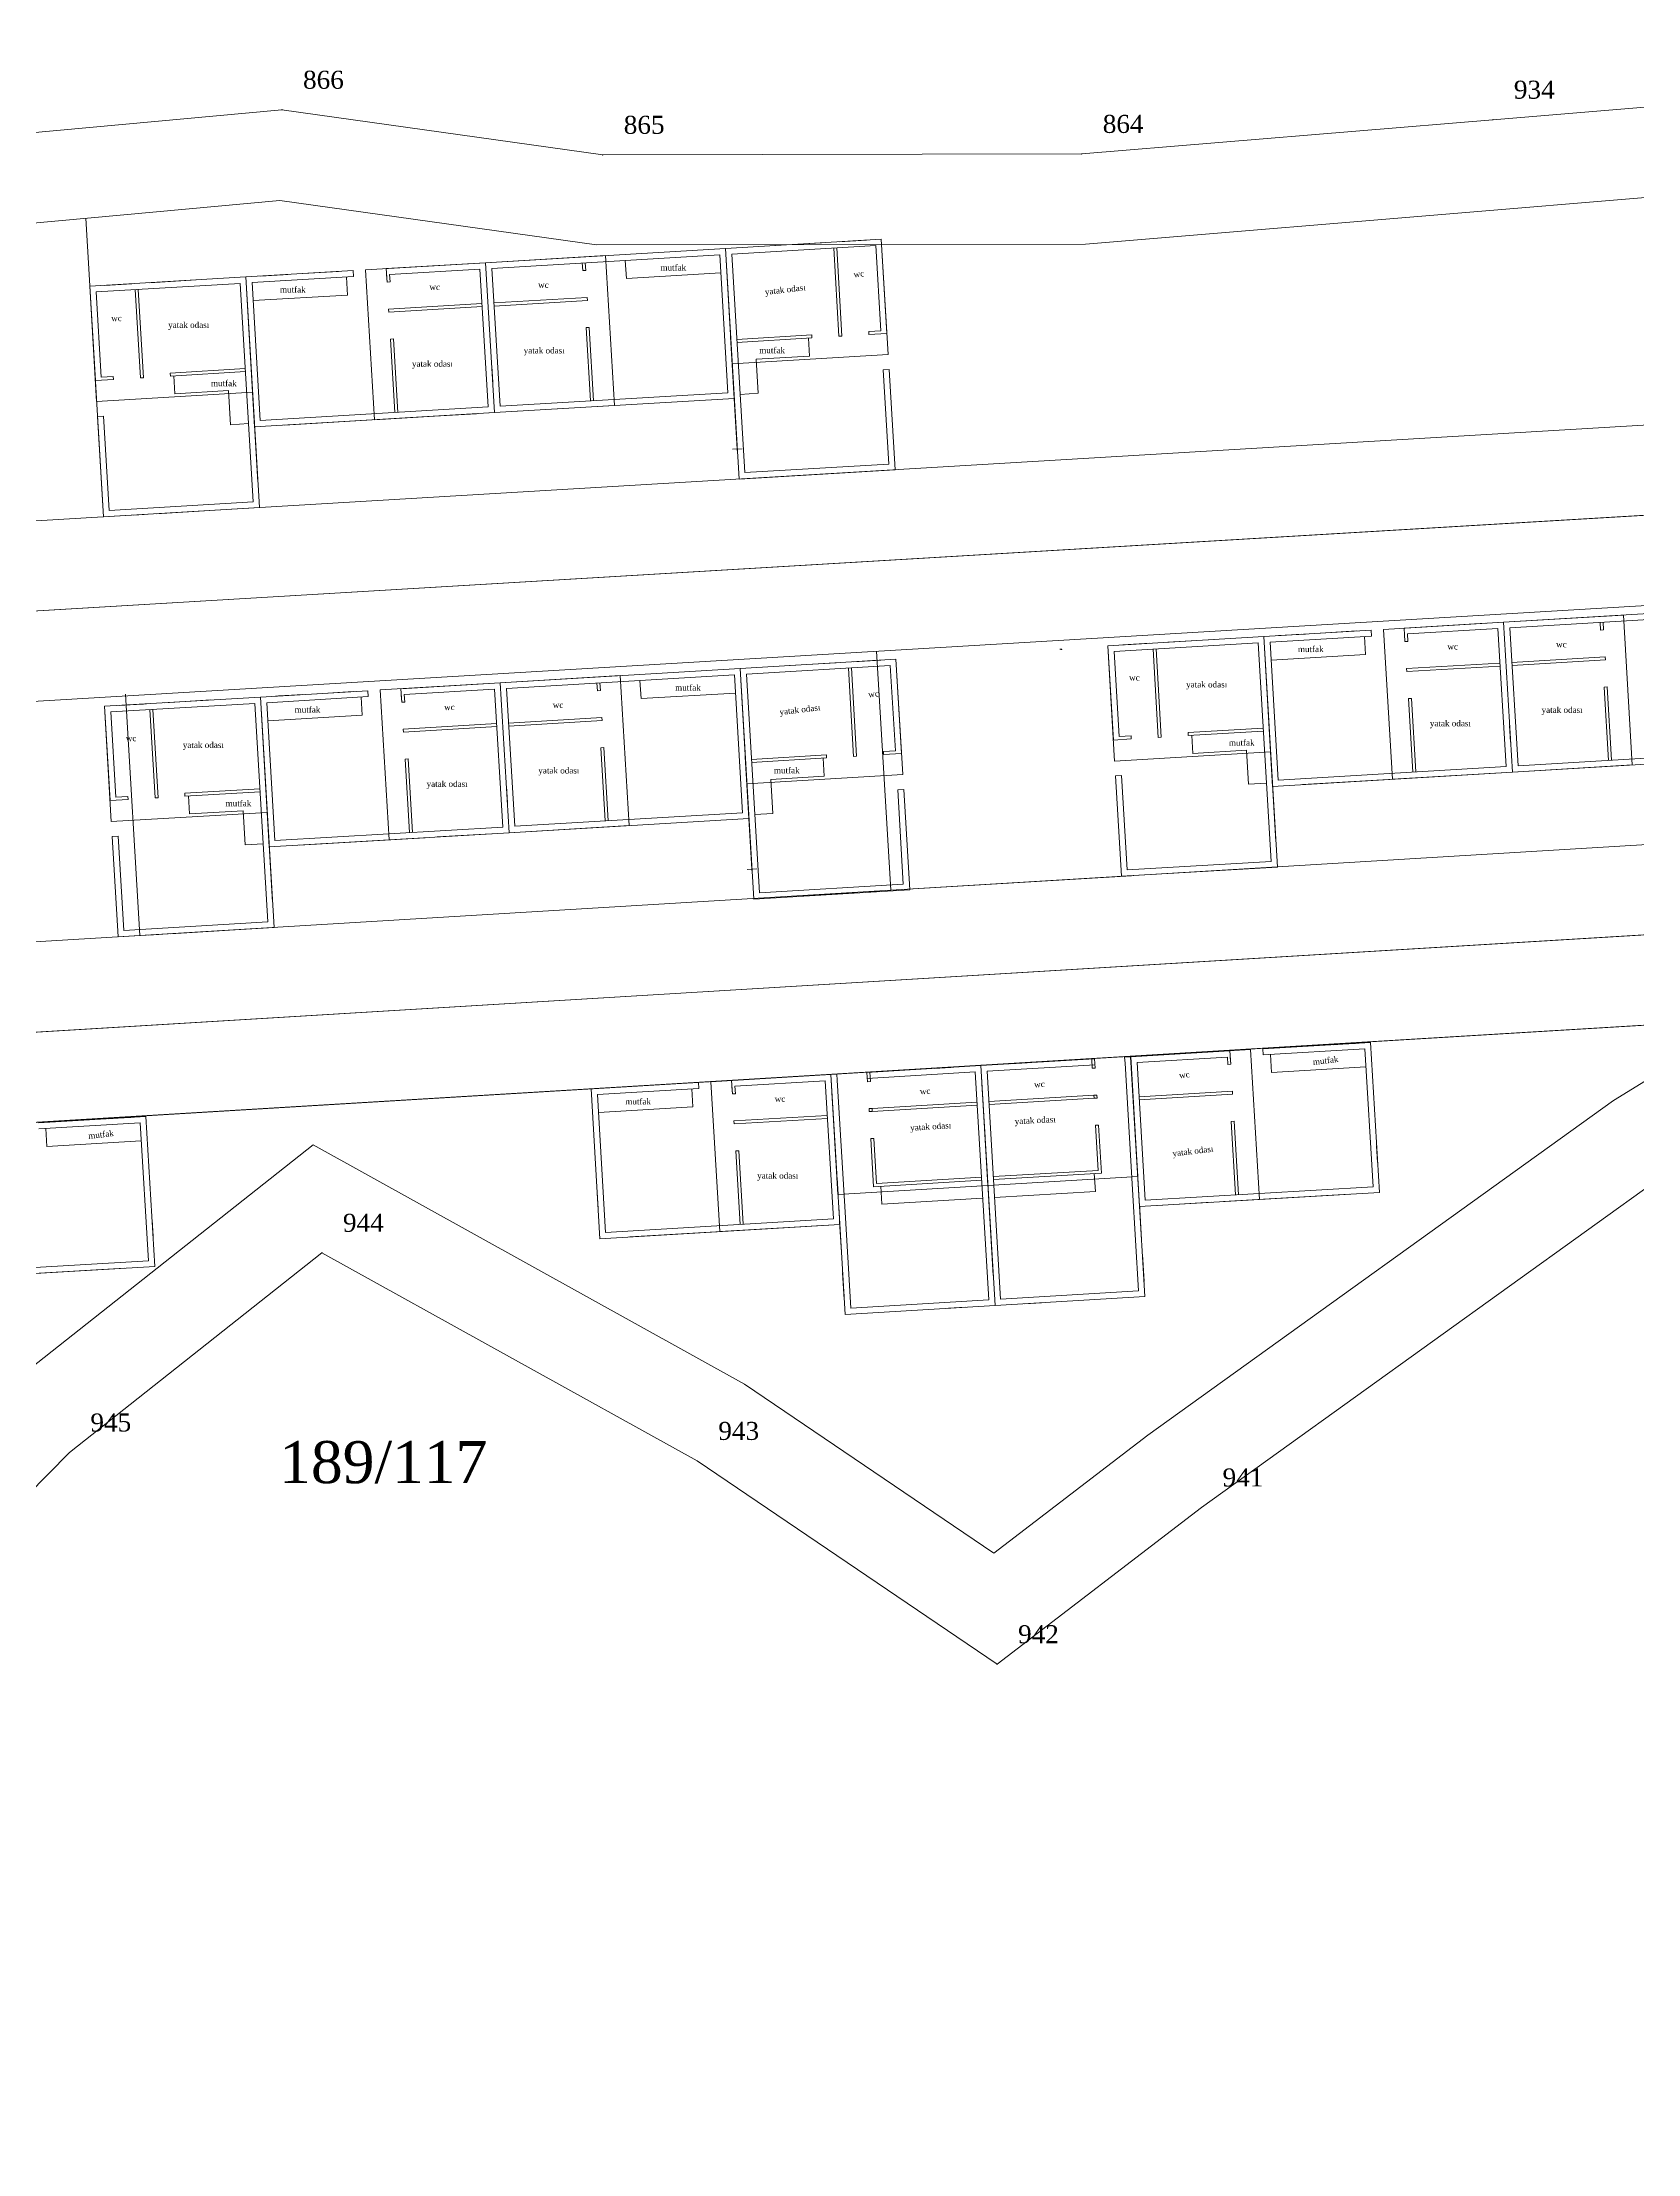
# Model space of a CAD drawing. Header units: metres. Extents: x 566281 to 566551, y 4178515 to 4178592.
# Drawn here: x 566454.5 to 566507.6, y 4178520.4 to 4178590.7 of the extents above; entities that cross this region are included whole.
import ezdxf

# ---------------------------------------------------------------- set-up
doc = ezdxf.new("R2010")
doc.units = ezdxf.units.M
doc.layers.get('0').update_dxf_attribs({"color": 5, "lineweight": 0})
for name, color, linetype, lineweight in [('ADA_SINIR', 5, 'Continuous', 0), ('ASMAKAT', 30, 'Continuous', 0), ('BINA_115', 1, 'Continuous', 0), ('CEKME_MESAFESI', 2, 'Continuous', 0), ('DUVAR', 18, 'Continuous', 0), ('KOTA', 1, 'Continuous', 0), ('KUZEY_CEKME_117', 4, 'Continuous', 0), ('NOKTA', 7, 'Continuous', 0), ('NOKTA_NO', 8, 'Continuous', 0), ('PARSEL_BOLME', 1, 'Continuous', 0), ('PARSEL_NO', 6, 'Continuous', 0), ('PARSEL_SINIR', 3, 'Continuous', 0), ('TASLAK_DUVAR', 7, 'Continuous', 0), ('TASLAK_KAPI', 1, 'Continuous', 0), ('TASLAK_PENCERE', 3, 'Continuous', 0), ('TEZGAH', 157, 'Continuous', 0), ('YAPI_YAKLASMA_117', 2, 'Continuous', 0), ('YAZI', 132, 'Continuous', 0)]:
    doc.layers.add(name, color=color, linetype=linetype, lineweight=lineweight)
doc.styles.get("Standard").update_dxf_attribs({"font": 'times.ttf'})

msp = doc.modelspace()

# ---------------------------------------------------------------- linework, layer by layer
for p, q in [((566480.842, 4178583.867), (566481.017, 4178580.928)), ((566480.942, 4178583.873), (566481.116, 4178580.934)), ((566457.58, 4178582.483), (566457.754, 4178579.544)), ((566457.68, 4178582.489), (566457.854, 4178579.55)), ((566480.112, 4178580.974), (566480.118, 4178580.874)), ((566482.009, 4178581.087), (566482.015, 4178580.987)), ((566456.85, 4178579.591), (566456.856, 4178579.491)), ((566458.747, 4178579.704), (566458.753, 4178579.604)), ((566491.476, 4178570.513), (566491.65, 4178567.574)), ((566491.575, 4178570.519), (566491.75, 4178567.58)), ((566481.33, 4178569.879), (566481.504, 4178566.94)), ((566481.429, 4178569.885), (566481.604, 4178566.946)), ((566458.068, 4178568.496), (566458.242, 4178565.557)), ((566458.167, 4178568.502), (566458.342, 4178565.563)), ((566490.746, 4178567.62), (566490.752, 4178567.521)), ((566492.643, 4178567.733), (566492.649, 4178567.633)), ((566480.6, 4178566.987), (566480.606, 4178566.887)), ((566482.497, 4178567.1), (566482.503, 4178567)), ((566457.338, 4178565.603), (566457.344, 4178565.504)), ((566459.235, 4178565.716), (566459.24, 4178565.616))]:
    msp.add_line(p, q)
for points in [[(566477.615, 4178580.826, 0), (566480.112, 4178580.974, 0)], [(566482.009, 4178581.087, 0), (566482.408, 4178581.111, 0)], [(566477.621, 4178580.726, 0), (566480.118, 4178580.874, 0)], [(566456.85, 4178579.591, 0), (566456.451, 4178579.567, 0)], [(566461.244, 4178579.852, 0), (566458.747, 4178579.704, 0)], [(566461.25, 4178579.752, 0), (566458.753, 4178579.604, 0)], [(566482.485, 4178579.813, 0), (566482.685, 4178579.825, 0)], [(566456.528, 4178578.269, 0), (566456.328, 4178578.257, 0)], [(566490.746, 4178567.62, 0), (566490.347, 4178567.597, 0)], [(566495.14, 4178567.882, 0), (566492.643, 4178567.733, 0)], [(566495.146, 4178567.782, 0), (566492.649, 4178567.633, 0)], [(566478.103, 4178566.838, 0), (566480.6, 4178566.987, 0)], [(566482.497, 4178567.1, 0), (566482.896, 4178567.123, 0)], [(566478.109, 4178566.738, 0), (566480.606, 4178566.887, 0)], [(566490.424, 4178566.299, 0), (566490.224, 4178566.287, 0)], [(566457.338, 4178565.603, 0), (566456.939, 4178565.58, 0)], [(566461.732, 4178565.865, 0), (566459.235, 4178565.716, 0)], [(566461.738, 4178565.765, 0), (566459.24, 4178565.616, 0)], [(566482.973, 4178565.826, 0), (566483.173, 4178565.838, 0)], [(566457.016, 4178564.282, 0), (566456.816, 4178564.27, 0)]]:
    msp.add_polyline3d(points)
at = {"layer": 'ADA_SINIR'}
msp.add_polyline3d([(566448.56, 4178587.19, 0), (566462.47, 4178588.47, 0), (566473.15, 4178586.97, 0), (566489.1, 4178587, 0), (566502.79, 4178588.14, 0), (566517.43, 4178589.36, 0), (566526.71, 4178590.24, 0), (566541.99, 4178590.72, 0), (566544.13, 4178583.49, 0), (566549.08, 4178577.42, 0), (566542.44, 4178573.64, 0), (566526.94, 4178566.45, 0), (566521.31, 4178561.81, 0), (566516.94, 4178558.2, 0), (566508.47, 4178552.98, 0), (566493.09, 4178541.93, 0), (566486.28, 4178536.71, 0), (566476.3, 4178543.48, 0), (566463.8, 4178550.41, 0), (566455.39, 4178543.76, 0), (566446.28, 4178534.52, 0)], dxfattribs=at)
at = {"layer": 'ASMAKAT'}
for points in [[(566482.655, 4178580.323, 0), (566477.463, 4178580.014, 0), (566477.235, 4178583.853, 0), (566482.427, 4178584.162, 0), (566482.655, 4178580.323, 0)], [(566482.655, 4178580.323, 0), (566477.463, 4178580.014, 0), (566477.235, 4178583.853, 0), (566482.427, 4178584.162, 0), (566482.655, 4178580.323, 0)], [(566465.553, 4178578.149, 0), (566469.546, 4178578.387, 0), (566469.249, 4178583.378, 0), (566465.256, 4178583.14, 0), (566465.553, 4178578.149, 0)], [(566469.546, 4178578.387, 0), (566473.539, 4178578.624, 0), (566473.242, 4178583.615, 0), (566469.249, 4178583.378, 0), (566469.546, 4178578.387, 0)], [(566456.299, 4178578.756, 0), (566461.491, 4178579.065, 0), (566461.263, 4178582.903, 0), (566456.071, 4178582.594, 0), (566456.299, 4178578.756, 0)], [(566456.299, 4178578.756, 0), (566461.491, 4178579.065, 0), (566461.263, 4178582.903, 0), (566456.071, 4178582.594, 0), (566456.299, 4178578.756, 0)], [(566499.449, 4178566.179, 0), (566503.442, 4178566.416, 0), (566503.145, 4178571.407, 0), (566499.152, 4178571.17, 0), (566499.449, 4178566.179, 0)], [(566503.442, 4178566.416, 0), (566507.434, 4178566.654, 0), (566507.138, 4178571.645, 0), (566503.145, 4178571.407, 0), (566503.442, 4178566.416, 0)], [(566490.195, 4178566.785, 0), (566495.387, 4178567.094, 0), (566495.159, 4178570.932, 0), (566489.966, 4178570.624, 0), (566490.195, 4178566.785, 0)], [(566490.195, 4178566.785, 0), (566495.387, 4178567.094, 0), (566495.159, 4178570.932, 0), (566489.966, 4178570.624, 0), (566490.195, 4178566.785, 0)], [(566483.143, 4178566.336, 0), (566477.951, 4178566.027, 0), (566477.722, 4178569.865, 0), (566482.915, 4178570.174, 0), (566483.143, 4178566.336, 0)], [(566483.143, 4178566.336, 0), (566477.951, 4178566.027, 0), (566477.722, 4178569.865, 0), (566482.915, 4178570.174, 0), (566483.143, 4178566.336, 0)], [(566466.04, 4178564.162, 0), (566470.033, 4178564.399, 0), (566469.737, 4178569.39, 0), (566465.744, 4178569.153, 0), (566466.04, 4178564.162, 0)], [(566470.033, 4178564.399, 0), (566474.026, 4178564.637, 0), (566473.73, 4178569.628, 0), (566469.737, 4178569.39, 0), (566470.033, 4178564.399, 0)], [(566456.787, 4178564.769, 0), (566461.979, 4178565.077, 0), (566461.751, 4178568.916, 0), (566456.558, 4178568.607, 0), (566456.787, 4178564.769, 0)], [(566456.787, 4178564.769, 0), (566461.979, 4178565.077, 0), (566461.751, 4178568.916, 0), (566456.558, 4178568.607, 0), (566456.787, 4178564.769, 0)], [(566495.019, 4178552.186, 0), (566491.026, 4178551.948, 0), (566490.729, 4178556.939, 0), (566494.722, 4178557.177, 0), (566495.019, 4178552.186, 0)], [(566477.051, 4178551.117, 0), (566481.044, 4178551.355, 0), (566480.747, 4178556.346, 0), (566476.754, 4178556.108, 0), (566477.051, 4178551.117, 0)]]:
    msp.add_polyline3d(points, close=True, dxfattribs=at)
for points in [[(566481.945, 4178556.417, 0), (566485.738, 4178556.643, 0), (566485.976, 4178552.65, 0), (566485.976, 4178552.65, 0), (566480.984, 4178552.353, 0), (566480.747, 4178556.346, 0), (566480.947, 4178556.358, 0)], [(566489.531, 4178556.868, 0), (566485.738, 4178556.643, 0), (566485.976, 4178552.65, 0), (566485.976, 4178552.65, 0), (566490.967, 4178552.947, 0), (566490.729, 4178556.939, 0), (566490.53, 4178556.928, 0)]]:
    msp.add_polyline3d(points, dxfattribs=at)
at = {"layer": 'BINA_115'}
for p, q in [((566477.235, 4178583.853), (566482.427, 4178584.162)), ((566477.691, 4178576.176), (566477.235, 4178583.853)), ((566461.263, 4178582.903), (566456.071, 4178582.594)), ((566461.719, 4178575.226), (566461.263, 4178582.903)), ((566482.884, 4178576.485), (566477.691, 4178576.176)), ((566456.527, 4178574.918), (566461.719, 4178575.226)), ((566495.159, 4178570.932), (566489.966, 4178570.624)), ((566495.615, 4178563.256), (566495.159, 4178570.932)), ((566477.722, 4178569.865), (566482.915, 4178570.174)), ((566478.179, 4178562.189), (566477.722, 4178569.865)), ((566461.751, 4178568.916), (566456.558, 4178568.607)), ((566462.207, 4178561.239), (566461.751, 4178568.916)), ((566490.423, 4178562.947), (566495.615, 4178563.256)), ((566483.371, 4178562.498), (566478.179, 4178562.189)), ((566457.015, 4178560.93), (566462.207, 4178561.239))]:
    msp.add_line(p, q, dxfattribs=at)
for points in [[(566465.942, 4178583.181, 0), (566469.249, 4178583.378, 0), (566469.546, 4178578.387, 0), (566461.56, 4178577.912, 0), (566461.56, 4178577.912, 0), (566461.263, 4178582.903, 0), (566464.844, 4178583.116, 0)], [(566499.837, 4178571.211, 0), (566503.145, 4178571.407, 0), (566503.442, 4178566.416, 0), (566495.456, 4178565.941, 0), (566495.456, 4178565.941, 0), (566495.159, 4178570.932, 0), (566498.739, 4178571.145, 0)], [(566466.429, 4178569.194, 0), (566469.737, 4178569.39, 0), (566470.033, 4178564.399, 0), (566462.048, 4178563.924, 0), (566462.048, 4178563.924, 0), (566461.751, 4178568.916, 0), (566465.331, 4178569.128, 0)], [(566494.037, 4178557.136, 0), (566490.729, 4178556.939, 0), (566491.026, 4178551.948, 0), (566499.012, 4178552.423, 0), (566499.012, 4178552.423, 0), (566498.715, 4178557.414, 0), (566495.135, 4178557.201, 0)], [(566477.44, 4178556.149, 0), (566480.747, 4178556.346, 0), (566481.044, 4178551.355, 0), (566473.058, 4178550.88, 0), (566473.058, 4178550.88, 0), (566472.761, 4178555.871, 0), (566476.342, 4178556.084, 0)], [(566480.947, 4178556.358, 0), (566480.747, 4178556.346, 0), (566480.944, 4178553.039, 0)], [(566481.009, 4178551.94, 0), (566481.222, 4178548.36, 0), (566486.213, 4178548.657, 0), (566486.213, 4178548.657, 0), (566485.738, 4178556.643, 0), (566481.945, 4178556.417, 0)], [(566490.991, 4178552.534, 0), (566491.204, 4178548.954, 0), (566486.213, 4178548.657, 0), (566486.213, 4178548.657, 0), (566485.738, 4178556.643, 0), (566489.531, 4178556.868, 0)], [(566490.53, 4178556.928, 0), (566490.729, 4178556.939, 0), (566490.926, 4178553.632, 0)], [(566453.259, 4178554.672, 0), (566449.951, 4178554.475, 0), (566450.248, 4178549.484, 0), (566458.234, 4178549.959, 0), (566458.234, 4178549.959, 0), (566457.937, 4178554.95, 0), (566454.357, 4178554.737, 0)]]:
    msp.add_polyline3d(points, dxfattribs=at)
at = {"layer": 'CEKME_MESAFESI'}
for points in [[(566405.46, 4178580.039, 0), (566424.141, 4178582.117, 0), (566434.228, 4178583.787, 0), (566448.74, 4178584.194, 0), (566462.398, 4178585.451, 0), (566472.943, 4178583.97, 0), (566489.228, 4178584, 0), (566502.828, 4178585.133, 0), (566517.699, 4178586.372, 0), (566526.9, 4178587.244, 0), (566539.77, 4178587.649, 0), (566541.424, 4178582.061, 0), (566543.051, 4178580.067, 0), (566410.996, 4178572.213, 0), (566408.07, 4178575.151, 0), (566403.702, 4178579.941, 0), (566405.46, 4178580.039, 0)], [(566423.513, 4178558.906, 0), (566420.175, 4178562.975, 0), (566416.635, 4178566.538, 0), (566529.75, 4178573.265, 0), (566524.255, 4178570.716, 0), (566516.762, 4178564.541, 0), (566423.513, 4178558.906, 0)], [(566486.173, 4178540.408, 0), (566477.873, 4178546.038, 0), (566463.507, 4178554.003, 0), (566453.384, 4178545.998, 0), (566444.079, 4178536.561, 0), (566436.572, 4178527.953, 0), (566438.662, 4178531.803, 0), (566437.223, 4178538.834, 0), (566432.751, 4178547.629, 0), (566428.205, 4178553.178, 0), (566511.213, 4178558.194, 0), (566506.806, 4178555.478, 0), (566491.302, 4178544.339, 0), (566486.173, 4178540.408, 0)]]:
    msp.add_polyline3d(points, close=True, dxfattribs=at)
at = {"layer": 'DUVAR'}
for p, q in [((566464.844, 4178583.116), (566464.855, 4178582.916)), ((566465.942, 4178583.181), (566465.968, 4178582.732)), ((566472.468, 4178583.369), (566472.483, 4178583.114)), ((566472.583, 4178583.12), (566472.483, 4178583.114)), ((566472.568, 4178583.375), (566472.583, 4178583.12)), ((566473.901, 4178583.454), (566473.937, 4178582.849)), ((566464.62, 4178582.902), (566464.655, 4178582.303)), ((566465.953, 4178582.981), (566465.968, 4178582.732)), ((566465.968, 4178582.732), (566466.068, 4178582.738)), ((566466.053, 4178582.987), (566466.068, 4178582.738)), ((566477.083, 4178583.037), (566473.937, 4178582.849)), ((566461.51, 4178582.116), (566464.655, 4178582.303)), ((566466.022, 4178581.834), (566469.129, 4178582.019)), ((566466.022, 4178581.834), (566466.028, 4178581.734)), ((566466.028, 4178581.734), (566469.135, 4178581.919)), ((566472.636, 4178582.222), (566469.529, 4178582.037)), ((566472.642, 4178582.122), (566469.535, 4178581.937)), ((566472.636, 4178582.222), (566472.642, 4178582.122)), ((566472.696, 4178581.223), (566472.596, 4178581.217)), ((566472.596, 4178581.217), (566472.741, 4178578.777)), ((566472.696, 4178581.223), (566472.841, 4178578.783)), ((566482.614, 4178581.023), (566482.015, 4178580.987)), ((566466.081, 4178580.836), (566466.181, 4178580.842)), ((566466.081, 4178580.836), (566466.227, 4178578.39)), ((566466.181, 4178580.842), (566466.326, 4178578.395)), ((566481.116, 4178580.934), (566481.017, 4178580.928)), ((566481.116, 4178580.934), (566481.017, 4178580.928)), ((566457.754, 4178579.544), (566457.854, 4178579.55)), ((566457.754, 4178579.544), (566457.854, 4178579.55)), ((566456.257, 4178579.455), (566456.856, 4178579.491)), ((566498.739, 4178571.145), (566498.751, 4178570.946)), ((566499.837, 4178571.211), (566499.864, 4178570.762)), ((566506.364, 4178571.398), (566506.379, 4178571.144)), ((566506.479, 4178571.149), (566506.379, 4178571.144)), ((566506.464, 4178571.404), (566506.479, 4178571.149)), ((566498.516, 4178570.932), (566498.551, 4178570.333)), ((566499.849, 4178571.011), (566499.864, 4178570.762)), ((566499.864, 4178570.762), (566499.964, 4178570.768)), ((566499.949, 4178571.017), (566499.964, 4178570.768)), ((566495.406, 4178570.146), (566498.551, 4178570.333)), ((566499.918, 4178569.864), (566503.025, 4178570.048)), ((566499.918, 4178569.864), (566499.924, 4178569.764)), ((566499.924, 4178569.764), (566503.031, 4178569.949)), ((566506.532, 4178570.251), (566503.425, 4178570.066)), ((566506.538, 4178570.151), (566503.431, 4178569.966)), ((566506.532, 4178570.251), (566506.538, 4178570.151)), ((566465.331, 4178569.128), (566465.343, 4178568.929)), ((566466.429, 4178569.194), (566466.456, 4178568.745)), ((566472.956, 4178569.382), (566472.971, 4178569.127)), ((566473.071, 4178569.133), (566472.971, 4178569.127)), ((566473.055, 4178569.387), (566473.071, 4178569.133)), ((566474.389, 4178569.467), (566474.425, 4178568.862)), ((566477.571, 4178569.049), (566474.425, 4178568.862)), ((566506.592, 4178569.253), (566506.492, 4178569.247)), ((566506.492, 4178569.247), (566506.637, 4178566.807)), ((566506.592, 4178569.253), (566506.737, 4178566.813)), ((566461.998, 4178568.129), (566465.143, 4178568.316)), ((566465.108, 4178568.915), (566465.143, 4178568.316)), ((566466.441, 4178568.994), (566466.456, 4178568.745)), ((566466.456, 4178568.745), (566466.556, 4178568.751)), ((566466.541, 4178569), (566466.556, 4178568.751)), ((566499.977, 4178568.865), (566500.077, 4178568.871)), ((566499.977, 4178568.865), (566500.122, 4178566.419)), ((566500.077, 4178568.871), (566500.222, 4178566.425)), ((566466.509, 4178567.847), (566469.617, 4178568.032)), ((566466.509, 4178567.847), (566466.515, 4178567.747)), ((566466.515, 4178567.747), (566469.623, 4178567.932)), ((566473.124, 4178568.234), (566470.017, 4178568.049)), ((566473.13, 4178568.134), (566470.023, 4178567.949)), ((566473.124, 4178568.234), (566473.13, 4178568.134)), ((566473.184, 4178567.236), (566473.084, 4178567.23)), ((566473.084, 4178567.23), (566473.229, 4178564.79)), ((566473.184, 4178567.236), (566473.329, 4178564.796)), ((566481.604, 4178566.946), (566481.504, 4178566.94)), ((566481.604, 4178566.946), (566481.504, 4178566.94)), ((566483.102, 4178567.035), (566482.503, 4178567)), ((566490.153, 4178567.485), (566490.752, 4178567.521)), ((566491.65, 4178567.574), (566491.75, 4178567.58)), ((566491.65, 4178567.574), (566491.75, 4178567.58)), ((566466.569, 4178566.848), (566466.669, 4178566.854)), ((566466.569, 4178566.848), (566466.714, 4178564.402)), ((566466.669, 4178566.854), (566466.814, 4178564.408)), ((566456.745, 4178565.468), (566457.344, 4178565.504)), ((566458.242, 4178565.557), (566458.342, 4178565.563)), ((566458.242, 4178565.557), (566458.342, 4178565.563)), ((566494.037, 4178557.136), (566494.063, 4178556.687)), ((566495.135, 4178557.201), (566495.147, 4178557.002)), ((566480.959, 4178556.158), (566480.947, 4178556.358)), ((566481.963, 4178556.108), (566481.945, 4178556.417)), ((566482.045, 4178556.423), (566482.063, 4178556.114)), ((566489.432, 4178556.862), (566489.45, 4178556.553)), ((566489.45, 4178556.553), (566489.55, 4178556.559)), ((566489.55, 4178556.559), (566489.531, 4178556.868)), ((566490.542, 4178556.728), (566490.53, 4178556.928)), ((566493.949, 4178556.93), (566493.963, 4178556.682)), ((566494.063, 4178556.687), (566493.963, 4178556.682)), ((566494.048, 4178556.936), (566494.063, 4178556.687)), ((566495.382, 4178557.016), (566495.418, 4178556.417)), ((566498.563, 4178556.604), (566495.418, 4178556.417)), ((566476.118, 4178555.87), (566476.154, 4178555.271)), ((566476.342, 4178556.084), (566476.354, 4178555.884)), ((566477.44, 4178556.149), (566477.466, 4178555.7)), ((566477.452, 4178555.949), (566477.466, 4178555.7)), ((566477.466, 4178555.7), (566477.566, 4178555.706)), ((566477.551, 4178555.955), (566477.566, 4178555.706)), ((566482.063, 4178556.114), (566481.963, 4178556.108)), ((566489.503, 4178555.655), (566486.01, 4178555.447)), ((566489.503, 4178555.655), (566489.603, 4178555.661)), ((566489.503, 4178555.655), (566489.509, 4178555.555)), ((566489.609, 4178555.561), (566489.603, 4178555.661)), ((566494.117, 4178555.789), (566491.009, 4178555.604)), ((566494.123, 4178555.689), (566491.015, 4178555.505)), ((566494.117, 4178555.789), (566494.123, 4178555.689)), ((566473.008, 4178555.084), (566476.154, 4178555.271)), ((566477.52, 4178554.802), (566480.627, 4178554.987)), ((566482.117, 4178555.216), (566482.017, 4178555.21)), ((566482.023, 4178555.11), (566482.017, 4178555.21)), ((566482.123, 4178555.116), (566482.023, 4178555.11)), ((566482.117, 4178555.216), (566485.61, 4178555.423)), ((566482.117, 4178555.216), (566482.123, 4178555.116)), ((566482.123, 4178555.116), (566485.616, 4178555.324)), ((566489.509, 4178555.555), (566486.016, 4178555.347)), ((566489.509, 4178555.555), (566489.609, 4178555.561)), ((566454.604, 4178554.552), (566454.64, 4178553.953)), ((566477.52, 4178554.802), (566477.526, 4178554.702)), ((566477.526, 4178554.702), (566480.633, 4178554.887)), ((566489.663, 4178554.663), (566489.563, 4178554.657)), ((566489.563, 4178554.657), (566489.652, 4178553.156)), ((566489.758, 4178553.062), (566489.663, 4178554.663)), ((566494.176, 4178554.791), (566494.076, 4178554.785)), ((566494.076, 4178554.785), (566494.222, 4178552.339)), ((566494.176, 4178554.791), (566494.322, 4178552.345)), ((566457.785, 4178554.14), (566454.64, 4178553.953)), ((566477.579, 4178553.804), (566477.679, 4178553.81)), ((566477.579, 4178553.804), (566477.725, 4178551.358)), ((566477.679, 4178553.81), (566477.825, 4178551.363)), ((566482.076, 4178554.212), (566482.176, 4178554.217)), ((566482.171, 4178552.611), (566482.076, 4178554.212)), ((566482.176, 4178554.217), (566482.265, 4178552.716)), ((566482.265, 4178552.716), (566485.759, 4178552.924)), ((566489.652, 4178553.156), (566486.158, 4178552.948)), ((566489.758, 4178553.062), (566486.164, 4178552.848)), ((566489.518, 4178553.048), (566489.554, 4178552.449)), ((566482.171, 4178552.611), (566485.765, 4178552.824)), ((566482.411, 4178552.625), (566482.447, 4178552.026)), ((566482.447, 4178552.026), (566485.801, 4178552.225)), ((566489.554, 4178552.449), (566486.2, 4178552.249))]:
    msp.add_line(p, q, dxfattribs=at)
at = {"layer": 'KOTA'}
for p, q in [((566488.367, 4178570.515), (566488.442, 4178570.515)), ((566488.442, 4178570.504), (566488.408, 4178570.504)), ((566488.442, 4178570.515), (566488.442, 4178570.504))]:
    msp.add_line(p, q, dxfattribs=at)
at = {"layer": 'KUZEY_CEKME_117'}
msp.add_line((566428.205, 4178553.178), (566511.213, 4178558.194), dxfattribs=at)
at = {"layer": 'NOKTA'}
for p in [(566462.47, 4178588.47), (566502.79, 4178588.14), (566473.15, 4178586.97), (566489.1, 4178587), (566463.8, 4178550.41), (566455.39, 4178543.76), (566476.3, 4178543.48), (566493.09, 4178541.93), (566486.28, 4178536.71)]:
    msp.add_point(p, dxfattribs=at)
at = {"layer": 'PARSEL_BOLME'}
for p, q in [((566407.16, 4178568.98), (566549.08, 4178577.42)), ((566419.7, 4178555.67), (566521.31, 4178561.81))]:
    msp.add_line(p, q, dxfattribs=at)
at = {"layer": 'PARSEL_SINIR'}
for points in [[(566396.58, 4178580.33, 0), (566400.39, 4178582.76, 0), (566405.21, 4178583.03, 0), (566423.73, 4178585.09, 0), (566433.94, 4178586.78, 0), (566448.56, 4178587.19, 0), (566462.47, 4178588.47, 0), (566473.15, 4178586.97, 0), (566489.1, 4178587, 0), (566502.79, 4178588.14, 0), (566517.43, 4178589.36, 0), (566526.71, 4178590.24, 0), (566541.99, 4178590.72, 0), (566544.13, 4178583.49, 0), (566549.08, 4178577.42, 0), (566407.16, 4178568.98, 0), (566404.45, 4178571.7, 0), (566396.58, 4178580.33, 0)], [(566407.16, 4178568.98, 0), (566549.08, 4178577.42, 0), (566542.44, 4178573.64, 0), (566526.94, 4178566.45, 0), (566521.31, 4178561.81, 0), (566419.7, 4178555.67, 0), (566416.46, 4178559.62, 0), (566407.16, 4178568.98, 0)], [(566419.7, 4178555.67, 0), (566521.31, 4178561.81, 0), (566516.94, 4178558.2, 0), (566508.47, 4178552.98, 0), (566493.09, 4178541.93, 0), (566486.28, 4178536.71, 0), (566476.3, 4178543.48, 0), (566463.8, 4178550.41, 0), (566455.39, 4178543.76, 0), (566446.28, 4178534.52, 0), (566439.05, 4178526.23, 0), (566435.89, 4178520.41, 0), (566432.46, 4178537.17, 0), (566428.54, 4178544.88, 0), (566419.7, 4178555.67, 0)]]:
    msp.add_polyline3d(points, close=True, dxfattribs=at)
at = {"layer": 'TASLAK_DUVAR'}
for points in [[(566469.546, 4178578.387, 0), (566477.532, 4178578.862, 0), (566477.235, 4178583.853, 0), (566469.249, 4178583.378, 0), (566469.546, 4178578.387, 0)], [(566469.733, 4178578.598, 0), (566477.32, 4178579.049, 0), (566477.047, 4178583.641, 0), (566469.46, 4178583.19, 0), (566469.733, 4178578.598, 0)], [(566503.442, 4178566.416, 0), (566511.427, 4178566.891, 0), (566511.131, 4178571.882, 0), (566503.145, 4178571.407, 0), (566503.442, 4178566.416, 0)], [(566503.629, 4178566.628, 0), (566511.216, 4178567.079, 0), (566510.943, 4178571.671, 0), (566503.356, 4178571.22, 0), (566503.629, 4178566.628, 0)], [(566470.033, 4178564.399, 0), (566478.019, 4178564.874, 0), (566477.722, 4178569.865, 0), (566469.737, 4178569.39, 0), (566470.033, 4178564.399, 0)], [(566470.221, 4178564.611, 0), (566477.808, 4178565.062, 0), (566477.535, 4178569.654, 0), (566469.948, 4178569.203, 0), (566470.221, 4178564.611, 0)]]:
    msp.add_polyline3d(points, close=True, dxfattribs=at)
for points in [[(566482.685, 4178579.825, 0), (566482.884, 4178576.485, 0), (566482.884, 4178576.485, 0), (566477.691, 4178576.176, 0), (566477.234, 4178583.853, 0), (566482.427, 4178584.162, 0), (566482.614, 4178581.023, 0)], [(566482.485, 4178579.813, 0), (566482.672, 4178576.673, 0), (566482.672, 4178576.673, 0), (566477.879, 4178576.388, 0), (566477.446, 4178583.665, 0), (566482.239, 4178583.95, 0), (566482.408, 4178581.111, 0)], [(566465.942, 4178583.181, 0), (566469.248, 4178583.378, 0), (566469.545, 4178578.387, 0), (566461.56, 4178577.912, 0), (566461.56, 4178577.912, 0), (566461.263, 4178582.903, 0), (566464.844, 4178583.116, 0)], [(566466.053, 4178582.987, 0), (566469.061, 4178583.166, 0), (566469.334, 4178578.574, 0), (566461.748, 4178578.123, 0), (566461.748, 4178578.123, 0), (566461.474, 4178582.715, 0), (566464.855, 4178582.916, 0)], [(566456.328, 4178578.257, 0), (566456.527, 4178574.918, 0), (566456.527, 4178574.918, 0), (566461.719, 4178575.226, 0), (566461.263, 4178582.903, 0), (566456.071, 4178582.594, 0), (566456.257, 4178579.455, 0)], [(566456.528, 4178578.269, 0), (566456.715, 4178575.129, 0), (566456.715, 4178575.129, 0), (566461.508, 4178575.414, 0), (566461.075, 4178582.691, 0), (566456.282, 4178582.406, 0), (566456.451, 4178579.567, 0)], [(566499.837, 4178571.211, 0), (566503.144, 4178571.407, 0), (566503.441, 4178566.416, 0), (566495.456, 4178565.941, 0), (566495.456, 4178565.941, 0), (566495.159, 4178570.932, 0), (566498.739, 4178571.145, 0)], [(566499.949, 4178571.017, 0), (566502.957, 4178571.196, 0), (566503.23, 4178566.604, 0), (566495.643, 4178566.153, 0), (566495.643, 4178566.153, 0), (566495.37, 4178570.745, 0), (566498.751, 4178570.946, 0)], [(566490.224, 4178566.287, 0), (566490.423, 4178562.947, 0), (566490.423, 4178562.947, 0), (566495.615, 4178563.256, 0), (566495.159, 4178570.932, 0), (566489.966, 4178570.624, 0), (566490.153, 4178567.485, 0)], [(566490.424, 4178566.299, 0), (566490.61, 4178563.159, 0), (566490.61, 4178563.159, 0), (566495.404, 4178563.444, 0), (566494.971, 4178570.721, 0), (566490.178, 4178570.436, 0), (566490.347, 4178567.597, 0)], [(566483.173, 4178565.838, 0), (566483.372, 4178562.498, 0), (566483.372, 4178562.498, 0), (566478.179, 4178562.189, 0), (566477.722, 4178569.865, 0), (566482.915, 4178570.174, 0), (566483.102, 4178567.035, 0)], [(566482.973, 4178565.826, 0), (566483.16, 4178562.686, 0), (566483.16, 4178562.686, 0), (566478.367, 4178562.4, 0), (566477.934, 4178569.678, 0), (566482.727, 4178569.963, 0), (566482.896, 4178567.123, 0)], [(566466.429, 4178569.194, 0), (566469.736, 4178569.39, 0), (566470.033, 4178564.399, 0), (566462.048, 4178563.924, 0), (566462.048, 4178563.924, 0), (566461.751, 4178568.915, 0), (566465.331, 4178569.128, 0)], [(566466.541, 4178569, 0), (566469.548, 4178569.179, 0), (566469.822, 4178564.587, 0), (566462.235, 4178564.136, 0), (566462.235, 4178564.136, 0), (566461.962, 4178568.728, 0), (566465.343, 4178568.929, 0)], [(566456.816, 4178564.27, 0), (566457.015, 4178560.93, 0), (566457.015, 4178560.93, 0), (566462.207, 4178561.239, 0), (566461.751, 4178568.916, 0), (566456.558, 4178568.607, 0), (566456.745, 4178565.468, 0)], [(566457.016, 4178564.282, 0), (566457.202, 4178561.142, 0), (566457.202, 4178561.142, 0), (566461.996, 4178561.427, 0), (566461.563, 4178568.704, 0), (566456.77, 4178568.419, 0), (566456.939, 4178565.58, 0)], [(566494.037, 4178557.136, 0), (566490.73, 4178556.939, 0), (566491.026, 4178551.948, 0), (566499.012, 4178552.423, 0), (566499.012, 4178552.423, 0), (566498.715, 4178557.414, 0), (566495.135, 4178557.201, 0)], [(566493.949, 4178556.93, 0), (566490.941, 4178556.752, 0), (566491.214, 4178552.16, 0), (566498.801, 4178552.611, 0), (566498.801, 4178552.611, 0), (566498.528, 4178557.203, 0), (566495.147, 4178557.002, 0)], [(566480.947, 4178556.357, 0), (566480.747, 4178556.345, 0), (566480.944, 4178553.039, 0)], [(566480.959, 4178556.158, 0), (566481.209, 4178551.952, 0), (566481.209, 4178551.952, 0), (566481.41, 4178548.571, 0), (566486.002, 4178548.844, 0), (566486.002, 4178548.844, 0), (566485.55, 4178556.431, 0), (566481.957, 4178556.217, 0)], [(566481.009, 4178551.94, 0), (566481.222, 4178548.36, 0), (566486.213, 4178548.657, 0), (566486.213, 4178548.657, 0), (566485.738, 4178556.642, 0), (566481.945, 4178556.417, 0)], [(566490.991, 4178552.534, 0), (566491.204, 4178548.953, 0), (566486.213, 4178548.657, 0), (566486.213, 4178548.657, 0), (566485.738, 4178556.642, 0), (566489.531, 4178556.868, 0)], [(566490.542, 4178556.728, 0), (566490.792, 4178552.522, 0), (566490.792, 4178552.522, 0), (566490.993, 4178549.141, 0), (566486.401, 4178548.868, 0), (566486.401, 4178548.868, 0), (566485.95, 4178556.455, 0), (566489.543, 4178556.668, 0)], [(566490.53, 4178556.927, 0), (566490.729, 4178556.939, 0), (566490.926, 4178553.632, 0)], [(566477.44, 4178556.149, 0), (566480.747, 4178556.346, 0), (566481.044, 4178551.355, 0), (566473.058, 4178550.88, 0), (566473.058, 4178550.88, 0), (566472.761, 4178555.871, 0), (566476.342, 4178556.084, 0)], [(566477.551, 4178555.955, 0), (566480.559, 4178556.134, 0), (566480.832, 4178551.542, 0), (566473.246, 4178551.091, 0), (566473.246, 4178551.091, 0), (566472.972, 4178555.683, 0), (566476.354, 4178555.884, 0)], [(566453.259, 4178554.672, 0), (566449.952, 4178554.475, 0), (566450.248, 4178549.484, 0), (566458.234, 4178549.959, 0), (566458.234, 4178549.959, 0), (566457.938, 4178554.95, 0), (566454.357, 4178554.737, 0)], [(566453.171, 4178554.466, 0), (566450.163, 4178554.288, 0), (566450.436, 4178549.696, 0), (566458.023, 4178550.147, 0), (566458.023, 4178550.147, 0), (566457.75, 4178554.739, 0), (566454.369, 4178554.538, 0)]]:
    msp.add_polyline3d(points, dxfattribs=at)
at = {"layer": 'TASLAK_KAPI'}
for p, q in [((566481.928, 4178584.132), (566481.03, 4178584.078)), ((566456.57, 4178582.624), (566457.468, 4178582.677)), ((566461.762, 4178582.933), (566462.66, 4178582.986)), ((566490.466, 4178570.653), (566491.364, 4178570.707)), ((566495.658, 4178570.962), (566496.556, 4178571.015)), ((566482.416, 4178570.144), (566481.517, 4178570.091)), ((566457.057, 4178568.636), (566457.956, 4178568.69)), ((566462.25, 4178568.945), (566463.148, 4178568.999)), ((566498.216, 4178557.385), (566497.318, 4178557.331)), ((566473.26, 4178555.9), (566474.158, 4178555.954)), ((566457.438, 4178554.921), (566456.54, 4178554.867)), ((566491.175, 4178549.452), (566491.121, 4178550.351)), ((566481.192, 4178548.859), (566481.139, 4178549.757))]:
    msp.add_line(p, q, dxfattribs=at)
at = {"layer": 'TASLAK_PENCERE'}
for p, q in [((566480.431, 4178584.043), (566478.882, 4178583.951)), ((566481.828, 4178584.126), (566481.129, 4178584.084)), ((566463.159, 4178583.016), (566464.357, 4178583.087)), ((566465.942, 4178583.181), (566468.649, 4178583.342)), ((566456.669, 4178582.63), (566457.368, 4178582.671)), ((566458.067, 4178582.713), (566459.616, 4178582.805)), ((566461.862, 4178582.938), (566462.511, 4178582.977)), ((566477.596, 4178577.773), (566477.392, 4178581.207)), ((566477.641, 4178577.025), (566477.392, 4178581.207)), ((566461.669, 4178576.075), (566461.42, 4178580.258)), ((566477.632, 4178577.175), (566477.41, 4178580.908)), ((566477.472, 4178579.86), (566477.44, 4178580.409)), ((566469.486, 4178579.385), (566469.454, 4178579.934)), ((566461.5, 4178578.91), (566461.468, 4178579.459)), ((566462.558, 4178577.971), (566466.75, 4178578.22)), ((566467.15, 4178578.244), (566468.947, 4178578.351)), ((566477.792, 4178577.184), (566477.472, 4178577.165)), ((566481.135, 4178576.381), (566479.338, 4178576.274)), ((566481.886, 4178576.426), (566481.534, 4178576.405)), ((566457.525, 4178574.977), (566457.876, 4178574.998)), ((566458.276, 4178575.022), (566460.072, 4178575.128)), ((566497.055, 4178571.045), (566498.253, 4178571.116)), ((566499.837, 4178571.211), (566502.545, 4178571.372)), ((566490.565, 4178570.659), (566491.264, 4178570.701)), ((566491.963, 4178570.742), (566493.512, 4178570.834)), ((566495.758, 4178570.968), (566496.406, 4178571.007)), ((566480.918, 4178570.055), (566479.369, 4178569.963)), ((566482.316, 4178570.139), (566481.617, 4178570.097)), ((566463.647, 4178569.028), (566464.845, 4178569.099)), ((566466.429, 4178569.194), (566469.137, 4178569.355)), ((566457.157, 4178568.642), (566457.856, 4178568.684)), ((566458.555, 4178568.725), (566460.104, 4178568.818)), ((566462.349, 4178568.951), (566462.998, 4178568.99)), ((566495.565, 4178564.104), (566495.316, 4178568.287)), ((566503.382, 4178567.414), (566503.35, 4178567.963)), ((566478.084, 4178563.786), (566477.88, 4178567.22)), ((566478.129, 4178563.037), (566477.88, 4178567.22)), ((566478.12, 4178563.187), (566477.897, 4178566.921)), ((566495.396, 4178566.939), (566495.364, 4178567.488)), ((566462.157, 4178562.088), (566461.908, 4178566.27)), ((566477.96, 4178565.872), (566477.927, 4178566.421)), ((566496.454, 4178566.001), (566500.646, 4178566.25)), ((566501.046, 4178566.274), (566502.842, 4178566.38)), ((566469.974, 4178565.398), (566469.941, 4178565.947)), ((566461.988, 4178564.923), (566461.955, 4178565.472)), ((566463.046, 4178563.984), (566467.238, 4178564.233)), ((566467.637, 4178564.257), (566469.434, 4178564.364)), ((566478.279, 4178563.197), (566477.96, 4178563.178)), ((566491.421, 4178563.007), (566491.772, 4178563.027)), ((566492.171, 4178563.051), (566493.968, 4178563.158)), ((566481.623, 4178562.394), (566479.826, 4178562.287)), ((566482.373, 4178562.438), (566482.022, 4178562.418)), ((566458.013, 4178560.99), (566458.364, 4178561.011)), ((566458.763, 4178561.034), (566460.56, 4178561.141)), ((566494.037, 4178557.136), (566491.329, 4178556.975)), ((566496.819, 4178557.302), (566495.621, 4178557.23)), ((566498.117, 4178557.379), (566497.468, 4178557.34)), ((566484.74, 4178556.583), (566484.191, 4178556.551)), ((566486.736, 4178556.702), (566487.285, 4178556.735)), ((566473.36, 4178555.906), (566474.009, 4178555.945)), ((566474.658, 4178555.984), (566475.855, 4178556.055)), ((566477.44, 4178556.149), (566480.148, 4178556.31)), ((566480.944, 4178553.039), (566480.783, 4178555.746)), ((566485.881, 4178554.247), (566485.774, 4178556.043)), ((566485.881, 4178554.247), (566485.774, 4178556.043)), ((566490.926, 4178553.632), (566490.765, 4178556.34)), ((566456.041, 4178554.837), (566454.843, 4178554.766)), ((566457.339, 4178554.915), (566456.69, 4178554.876)), ((566486.154, 4178549.655), (566485.904, 4178553.847)), ((566486.154, 4178549.655), (566485.904, 4178553.847)), ((566498.953, 4178553.421), (566498.92, 4178553.97)), ((566480.985, 4178552.353), (566480.952, 4178552.902)), ((566490.967, 4178552.947), (566490.934, 4178553.496)), ((566472.999, 4178551.878), (566472.966, 4178552.427)), ((566498.014, 4178552.364), (566493.821, 4178552.114)), ((566458.175, 4178550.957), (566458.142, 4178551.506)), ((566481.109, 4178550.256), (566481.038, 4178551.454)), ((566491.091, 4178550.85), (566491.02, 4178552.048)), ((566493.422, 4178552.091), (566491.625, 4178551.984)), ((566474.056, 4178550.939), (566478.249, 4178551.188)), ((566478.648, 4178551.212), (566480.445, 4178551.319)), ((566491.169, 4178549.552), (566491.13, 4178550.201)), ((566457.236, 4178549.9), (566453.044, 4178549.65)), ((566481.186, 4178548.959), (566481.148, 4178549.607)), ((566487.211, 4178548.716), (566487.76, 4178548.749)), ((566485.215, 4178548.597), (566484.666, 4178548.565))]:
    msp.add_line(p, q, dxfattribs=at)
at = {"layer": 'TEZGAH'}
for p, q in [((566480.001, 4178580.867), (566480.036, 4178580.268)), ((566458.87, 4178579.611), (566458.906, 4178579.012)), ((566478.323, 4178579.029), (566478.255, 4178580.162)), ((566460.754, 4178577.984), (566460.687, 4178579.118)), ((566478.323, 4178579.029), (566477.724, 4178578.993)), ((566460.754, 4178577.984), (566461.353, 4178578.019)), ((566492.766, 4178567.64), (566492.802, 4178567.041)), ((566494.65, 4178566.013), (566494.583, 4178567.147)), ((566480.489, 4178566.88), (566480.524, 4178566.281)), ((566459.358, 4178565.623), (566459.394, 4178565.024)), ((566478.811, 4178565.041), (566478.743, 4178566.175)), ((566494.65, 4178566.013), (566495.249, 4178566.049)), ((566461.242, 4178563.996), (566461.175, 4178565.13)), ((566478.811, 4178565.041), (566478.212, 4178565.006)), ((566461.242, 4178563.996), (566461.841, 4178564.032))]:
    msp.add_line(p, q, dxfattribs=at)
for points in [[(566478.255, 4178580.162, 0), (566480.036, 4178580.268, 0)], [(566460.687, 4178579.118, 0), (566458.906, 4178579.012, 0)], [(566494.583, 4178567.147, 0), (566492.802, 4178567.041, 0)], [(566478.743, 4178566.175, 0), (566480.524, 4178566.281, 0)], [(566461.175, 4178565.13, 0), (566459.394, 4178565.024, 0)]]:
    msp.add_polyline3d(points, dxfattribs=at)
at = {"layer": 'YAPI_YAKLASMA_117'}
msp.add_polyline3d([(566511.213, 4178558.194, 0), (566506.806, 4178555.478, 0), (566491.302, 4178544.339, 0), (566486.173, 4178540.408, 0), (566477.873, 4178546.038, 0), (566463.507, 4178554.003, 0), (566453.384, 4178545.998, 0), (566444.079, 4178536.561, 0), (566438.903, 4178530.626, 0), (566437.358, 4178538.172, 0), (566437.249, 4178538.606, 0), (566437.102, 4178539.029, 0), (566436.917, 4178539.436, 0), (566432.997, 4178547.146, 0), (566432.727, 4178547.613, 0), (566432.408, 4178548.049, 0), (566428.205, 4178553.178, 0), (566511.213, 4178558.194, 0)], close=True, dxfattribs=at)
at = {"layer": 'YAZI'}
for p, q in [((566482.739, 4178562.485), (566482.266, 4178570.441)), ((566457.254, 4178569.009), (566457.74, 4178560.974)), ((566490.758, 4178562.967), (566482.739, 4178562.485))]:
    msp.add_line(p, q, dxfattribs=at)
msp.add_polyline3d([(566456.527, 4178574.918, 0), (566455.941, 4178584.857, 0)], dxfattribs=at)

# ---------------------------------------------------------------- texts
for s, p in [('wc', (566481.517, 4178582.884)), ('yatak odası', (566478.56, 4178582.302)), ('wc', (566482.005, 4178568.897)), ('yatak odası', (566479.048, 4178568.315))]:
    msp.add_text(s, height=0.2, rotation=6.80676).set_placement(p)
for s, p in [('wc', (566456.783, 4178581.433)), ('yatak odası', (566458.681, 4178581.206)), ('wc', (566490.679, 4178569.463)), ('yatak odası', (566492.577, 4178569.235)), ('wc', (566457.271, 4178567.446)), ('yatak odası', (566459.168, 4178567.219))]:
    msp.add_text(s, height=0.2).set_placement(p)
at = {"layer": 'NOKTA_NO'}
for s, p in [('866', (566463.17, 4178589.17)), ('934', (566503.49, 4178588.84)), ('865', (566473.85, 4178587.67)), ('864', (566489.8, 4178587.7)), ('944', (566464.5, 4178551.11)), ('945', (566456.09, 4178544.46)), ('943', (566477, 4178544.18)), ('941', (566493.79, 4178542.63)), ('942', (566486.98, 4178537.41))]:
    msp.add_text(s, height=0.6, dxfattribs=at).set_placement(p)
at = {"layer": 'PARSEL_NO'}
msp.add_text('189/117', height=1.4, dxfattribs=at).set_placement((566462.377, 4178542.74))
at = {"layer": 'YAZI'}
for s, p in [('mutfak', (566475.073, 4178583.118)), ('mutfak', (566462.404, 4178582.383)), ('wc', (566467.38, 4178582.469)), ('wc', (566471, 4178582.541)), ('yatak odası', (566470.517, 4178580.358)), ('mutfak', (566478.362, 4178580.364)), ('yatak odası', (566466.797, 4178579.912)), ('mutfak', (566460.106, 4178579.266)), ('mutfak', (566496.3, 4178570.412)), ('wc', (566501.276, 4178570.499)), ('wc', (566504.896, 4178570.571)), ('mutfak', (566475.561, 4178569.13)), ('mutfak', (566462.892, 4178568.396)), ('wc', (566467.868, 4178568.482)), ('wc', (566471.488, 4178568.554)), ('yatak odası', (566504.413, 4178568.388)), ('yatak odası', (566500.693, 4178567.942)), ('mutfak', (566494.001, 4178567.295)), ('yatak odası', (566471.005, 4178566.371)), ('mutfak', (566478.85, 4178566.377)), ('mutfak', (566460.593, 4178565.278)), ('yatak odası', (566467.285, 4178565.925)), ('mutfak', (566473.902, 4178555.351)), ('wc', (566478.878, 4178555.437)), ('yatak odası', (566478.295, 4178552.88))]:
    msp.add_text(s, height=0.2, dxfattribs=at).set_placement(p)
for s, rotation, p in [('wc', 6.80676, (566492.354, 4178556.218)), ('mutfak', 6.80676, (566496.808, 4178556.663)), ('wc', 2.69728, (566483.714, 4178555.687)), ('wc', 4.10948, (566487.521, 4178555.909)), ('yatak odası', 3.0237, (566486.874, 4178554.688)), ('mutfak', 6.80676, (566456.03, 4178554.199)), ('yatak odası', 3.78306, (566483.396, 4178554.471)), ('yatak odası', 6.80676, (566492.135, 4178553.617))]:
    msp.add_text(s, height=0.2, rotation=rotation, dxfattribs=at).set_placement(p)

doc.saveas('drawing.dxf')
